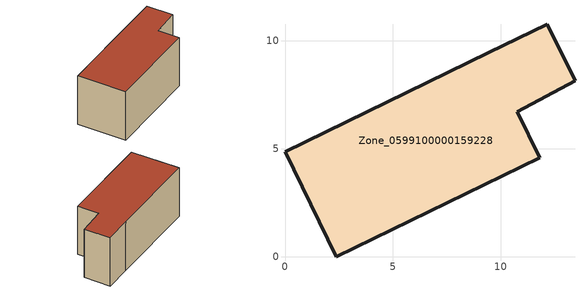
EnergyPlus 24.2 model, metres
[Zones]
Zone_0599100000159228
 floor ground (C_G): 2.37,0 0,4.85 9.42,9.44 12.15,10.75 13.43,8.14 10.75,6.71 11.79,4.58 z0
 wall outside (C_F): 13.43,8.14 12.15,10.75 9.42,9.44 0,4.85 2.37,0 11.79,4.58 10.75,6.71 13.43,8.14 z0:5.76
 roof outside (C_R): 0,4.85 2.37,0 11.79,4.58 10.75,6.71 13.43,8.14 12.15,10.75 9.42,9.44 z5.76
[BUILDING]
Pand.0599100000159228: North Axis=0; Terrain=City; Loads Convergence Tolerance Value=0.04; Temperature Convergence Tolerance Value=0.4; Solar Distribution=FullExterior; Maximum Number of Warmup Days=25; Minimum Number of Warmup Days=1
[Site:Location]
Rotterdam.The.Hague.AP_ZH_NLD Design_Conditions: Latitude=51.96; Longitude=4.45; Time Zone=1; Elevation=-4.5
[SITE:GROUNDTEMPERATURE:BUILDINGSURFACE]
18, 18, 18, 18, 18, 18, 18, 18, 18, 18, 18, 18
[MATERIAL] Thermal Absorptance=0.9; Solar Absorptance=0.7; Visible Absorptance=0.7
Name | Roughness | Thickness | Conductivity | Density | Specific Heat
G.TI.1965-1974 | MediumSmooth | 0.15 | 0.882353 | 540 | 1210
F.TI.1965-1974 | Rough | 0.3 | 0.697674 | 1920 | 840
R.TI.1965-1974 | MediumRough | 0.2 | 0.232558 | 1500 | 1000
[CONSTRUCTION]
C_G: G.TI.1965-1974
C_F: F.TI.1965-1974
C_R: R.TI.1965-1974
[ZONE]
Zone_0599100000159228: Type=1; Multiplier=1; Ceiling Height=Autocalculate; Volume=Autocalculate; Floor Area=autocalculate; Part of Total Floor Area=Yes
[ZONEINFILTRATION:DESIGNFLOWRATE]
Infil_Zone_0599100000159228: Zone or ZoneList or Space or SpaceList=Zone_0599100000159228; Schedule=AlwaysOn; Design Flow Rate Calculation Method=Flow/Area; Flow Rate per Floor Area=0.003; Constant Term Coefficient=1; Temperature Term Coefficient=0; Velocity Term Coefficient=0; Velocity Squared Term Coefficient=0
[HVACTEMPLATE:ZONE:IDEALLOADSAIRSYSTEM]
Zone_0599100000159228: Maximum Heating Supply Air Temperature=50; Minimum Cooling Supply Air Temperature=13; Maximum Heating Supply Air Humidity Ratio=0.0156; Minimum Cooling Supply Air Humidity Ratio=0.0077; Heating Limit=NoLimit; Cooling Limit=NoLimit; Dehumidification Control Type=ConstantSensibleHeatRatio; Cooling Sensible Heat Ratio=0.7; Dehumidification Setpoint=60; Humidification Control Type=None; Humidification Setpoint=30; Outdoor Air Method=None; Outdoor Air Flow Rate per Person=0.00944; Outdoor Air Flow Rate per Zone Floor Area=0; Outdoor Air Flow Rate per Zone=0; Demand Controlled Ventilation Type=None; Outdoor Air Economizer Type=NoEconomizer; Heat Recovery Type=None; Sensible Heat Recovery Effectiveness=0.7; Latent Heat Recovery Effectiveness=0.65
[ZONECONTROL:THERMOSTAT]
ThermostatControl_Zone_0599100000159228: Zone or ZoneList=Zone_0599100000159228; Control Type Schedule=DualSetpointControlType; Control 1=Thermostat_Zone_0599100000159228; Temperature Difference Between Cutout And Setpoint=0
[THERMOSTATSETPOINT:DUALSETPOINT]
Thermostat_Zone_0599100000159228: Heating Setpoint Temperature Schedule=HeatingSetpoint_Zone_0599100000159228; Cooling Setpoint Temperature Schedule=CoolingSetpoint_Zone_0599100000159228
[SCHEDULE:COMPACT]
HeatingSetpoint_Zone_0599100000159228: Through: 12/31, For: AllDays, Until: 24:00, 21
CoolingSetpoint_Zone_0599100000159228: Through: 12/31, For: AllDays, Until: 24:00, 24
DualSetpointControlType: Through: 12/31, For: AllDays, Until: 24:00, 4
AlwaysOn: Through: 12/31, For: AllDays, Until: 24:00, 1
